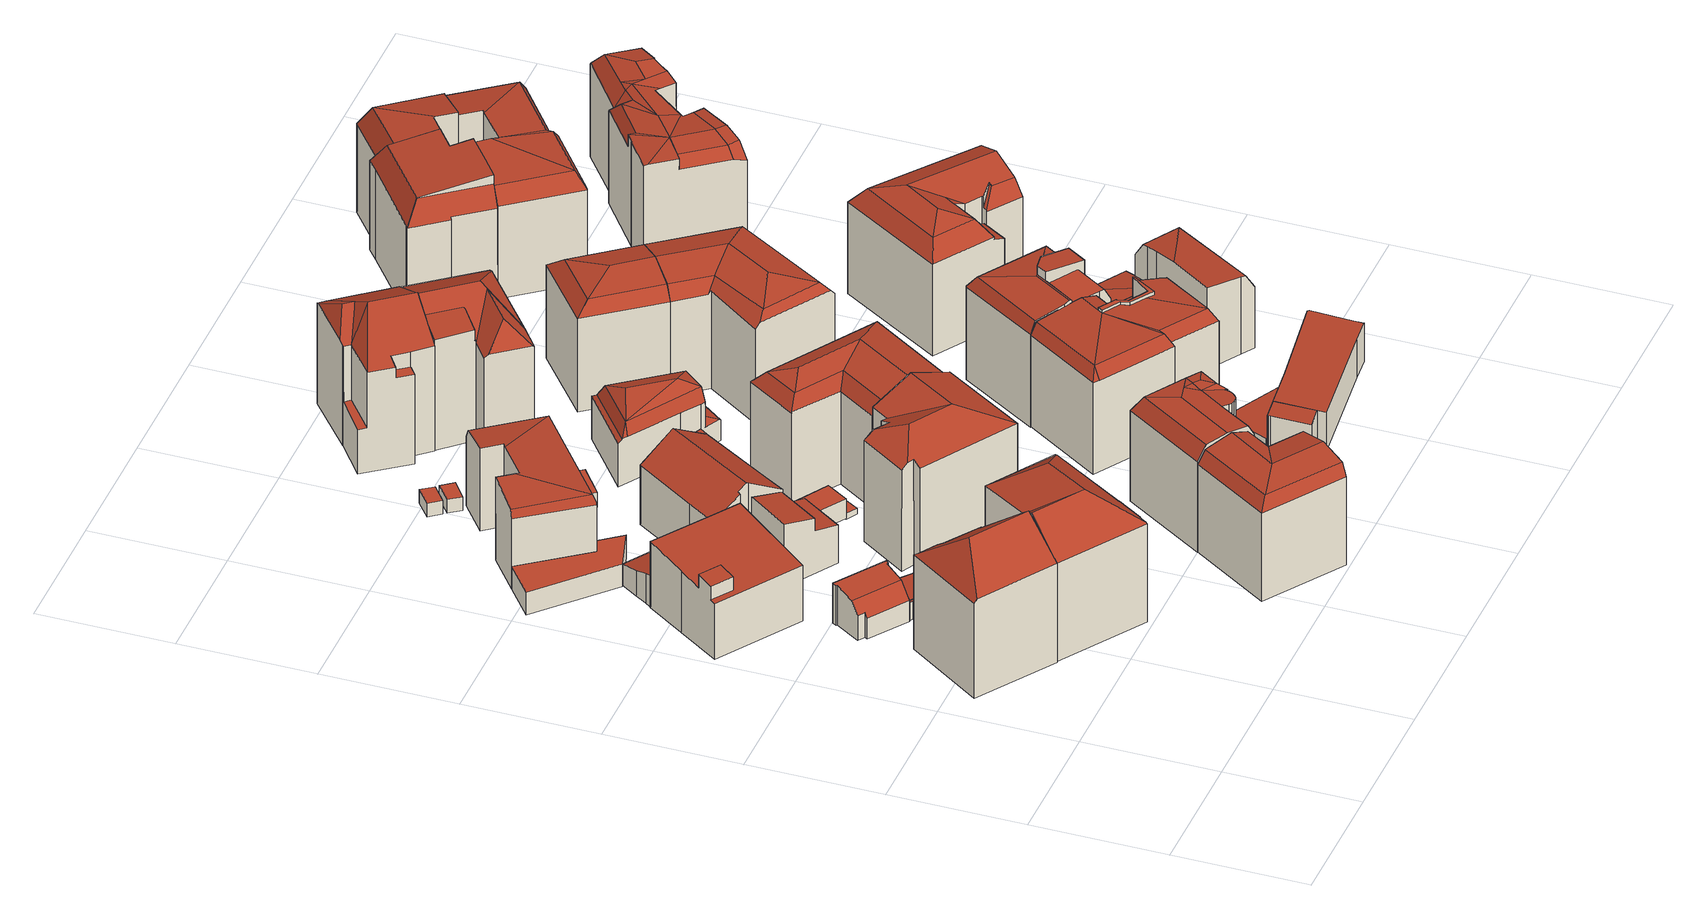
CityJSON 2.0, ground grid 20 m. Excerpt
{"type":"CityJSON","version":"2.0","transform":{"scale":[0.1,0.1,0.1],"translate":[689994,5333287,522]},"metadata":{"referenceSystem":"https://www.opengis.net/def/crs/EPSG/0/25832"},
"CityObjects":{
"building1":{"type":"Building","attributes":{"Gemeindeschluessel":"09162000","HoeheDach":"543.890","HoeheGrund":"523.038","Methode":"2000","NiedrigsteTraufeDesGebaeudes":"538.312","Geometrietyp2DReferenz":"3000","function":"31001_1000","roofType":"3200","measuredHeight":20.85,"storeysAboveGround":4},"geometry":[{"type":"MultiSurface","lod":"2","boundaries":[[[0,1,2,3]],[[4,5,6,7]],[[8,9,10,11]],[[0,3,12,13,14,10,9,6,5]],[[15,11,10,14,16]],[[1,0,5,4]],[[3,2,17,18,12]],[[16,14,13,19]],[[7,6,9,8]],[[19,13,12,18]],[[17,15,16,19,18]],[[15,17,2,1,4,7,8,11]]],"semantics":{"surfaces":[{"type":"WallSurface"},{"type":"RoofSurface"},{"type":"GroundSurface"}],"values":[0,0,0,1,0,0,0,1,0,1,0,2]}}]},
"building2":{"type":"Building","attributes":{"Gemeindeschluessel":"09162000","HoeheDach":"529.622","HoeheGrund":"523.142","Methode":"2000","NiedrigsteTraufeDesGebaeudes":"526.488","Geometrietyp2DReferenz":"3000","function":"31001_2000","roofType":"2100","measuredHeight":6.48},"geometry":[{"type":"MultiSurface","lod":"2","boundaries":[[[20,21,22,23,24]],[[25,26,27,28]],[[20,24,29,30]],[[31,32,33,34]],[[35,36,37,38,39]],[[35,39,26,25]],[[30,29,40,41]],[[42,40,29,24,23,38,37]],[[32,31,28,27]],[[22,21,34,33]],[[41,40,42,43]],[[21,20,30,41,43,36,35,25,28,31,34]],[[43,42,37,36]],[[32,27,26,39,38,23,22,33]]],"semantics":{"surfaces":[{"type":"WallSurface"},{"type":"RoofSurface"},{"type":"GroundSurface"}],"values":[0,0,0,0,0,0,0,1,0,0,0,2,0,1]}}]},
"building3":{"type":"Building","attributes":{"Gemeindeschluessel":"09162000","HoeheDach":"534.750","HoeheGrund":"523.150","Methode":"2000","NiedrigsteTraufeDesGebaeudes":"532.100","Geometrietyp2DReferenz":"3000","function":"31001_9998","roofType":"1000","measuredHeight":11.6,"storeysAboveGround":2},"geometry":[{"type":"MultiSurface","lod":"2","boundaries":[[[44,45,46,47]],[[48,45,44,49]],[[50,51,49,44,47,52,53]],[[51,54,48,49]],[[55,56,50,53]],[[57,58,59,60]],[[47,46,61,52]],[[55,61,46,45,48,54,62,63,64,65,56]],[[52,61,55,53]],[[63,58,57,64]],[[62,59,58,63]],[[51,50,56,65,60,59,62,54]],[[64,57,60,65]]],"semantics":{"surfaces":[{"type":"WallSurface"},{"type":"GroundSurface"},{"type":"RoofSurface"}],"values":[0,0,1,0,0,2,0,2,0,0,0,0,0]}}]},
"building4":{"type":"Building","attributes":{"Gemeindeschluessel":"09162000","HoeheDach":"526.149","HoeheGrund":"523.161","Methode":"1000","NiedrigsteTraufeDesGebaeudes":"525.675","Geometrietyp2DReferenz":"3000","function":"31001_2000","roofType":"1000","measuredHeight":2.99},"geometry":[{"type":"MultiSurface","lod":"2","boundaries":[[[66,67,68,69]],[[70,71,72,73]],[[74,75,67,66]],[[76,72,71,77,68,67,75,78,79,80,81]],[[82,80,79,83]],[[84,77,71,70]],[[85,82,83,86,74,66,69,84,70,73,87]],[[69,68,77,84]],[[87,76,81,85]],[[83,79,78,86]],[[85,81,80,82]],[[86,78,75,74]],[[73,72,76,87]]],"semantics":{"surfaces":[{"type":"WallSurface"},{"type":"RoofSurface"},{"type":"GroundSurface"}],"values":[0,0,0,1,0,0,2,0,0,0,0,0,0]}}]},
"building5":{"type":"Building","attributes":{"Gemeindeschluessel":"09162000","HoeheDach":"526.058","HoeheGrund":"523.220","Methode":"2000","NiedrigsteTraufeDesGebaeudes":"525.763","Geometrietyp2DReferenz":"3000","function":"31001_2000","roofType":"1000","measuredHeight":2.84},"geometry":[{"type":"MultiSurface","lod":"2","boundaries":[[[86,78,88,89]],[[90,91,92,93]],[[93,92,94,95]],[[89,88,91,90]],[[95,94,96,74]],[[86,89,90,93,95,74]],[[74,96,78,86]],[[96,94,92,91,88,78]]],"semantics":{"surfaces":[{"type":"WallSurface"},{"type":"GroundSurface"},{"type":"RoofSurface"}],"values":[0,0,0,0,0,1,0,2]}}]},
"building6":{"type":"Building","attributes":{"Gemeindeschluessel":"09162000","HoeheDach":"543.854","HoeheGrund":"523.137","Methode":"2000","NiedrigsteTraufeDesGebaeudes":"537.264","Geometrietyp2DReferenz":"3000","function":"31001_1000","roofType":"3100","measuredHeight":20.72,"storeysAboveGround":5},"geometry":[{"type":"MultiSurface","lod":"2","boundaries":[[[97,98,99,100]],[[99,101,102,100]],[[103,104,105,106]],[[16,107,108,109]],[[106,105,110,111]],[[101,112,113,102]],[[111,110,114,115]],[[116,117,118,119]],[[104,103,119,118,120]],[[121,117,116,122,123]],[[124,120,118,117,121]],[[125,126,112,101,99,98,127,128,129,130,131]],[[125,132,114,110,105,104,120,124]],[[125,124,121,123,126]],[[122,113,112,126,123]],[[133,128,127,134]],[[16,109,132,125,131]],[[134,127,98,97]],[[103,106,111,115,108,107,135,136,133,134,97,100,102,113,122,116,119]],[[130,129,136,135]],[[135,107,16,131,130]],[[108,115,114,132,109]],[[136,129,128,133]]],"semantics":{"surfaces":[{"type":"WallSurface"},{"type":"RoofSurface"},{"type":"GroundSurface"}],"values":[0,0,0,0,0,0,0,0,0,0,1,1,1,1,0,0,1,0,2,0,0,0,0]}}]},
"building7":{"type":"Building","attributes":{"Gemeindeschluessel":"09162000","HoeheDach":"526.740","HoeheGrund":"523.036","Methode":"2000","NiedrigsteTraufeDesGebaeudes":"526.740","Geometrietyp2DReferenz":"3000","function":"31001_2000","roofType":"1000","measuredHeight":3.7},"geometry":[{"type":"MultiSurface","lod":"2","boundaries":[[[137,138,139,140]],[[141,142,143,144]],[[145,139,138,146,143,142]],[[141,144,147,137,140,148]],[[140,139,145,148]],[[148,145,142,141]],[[144,143,146,147]],[[147,146,138,137]]],"semantics":{"surfaces":[{"type":"WallSurface"},{"type":"RoofSurface"},{"type":"GroundSurface"}],"values":[0,0,1,2,0,0,0,0]}}]},
"building8":{"type":"Building","attributes":{"Gemeindeschluessel":"09162000","HoeheDach":"528.260","HoeheGrund":"523.220","Methode":"2000","NiedrigsteTraufeDesGebaeudes":"526.600","Geometrietyp2DReferenz":"3000","function":"31001_2000","roofType":"2100","measuredHeight":5.04},"geometry":[{"type":"MultiSurface","lod":"2","boundaries":[[[149,150,151,152]],[[153,154,155,156]],[[157,158,159,160]],[[154,159,158,151,150,161,162,155]],[[160,159,154,153]],[[156,163,164,149,152,157,160,153]],[[152,151,158,157]],[[164,161,150,149]],[[163,162,161,164]],[[156,155,162,163]]],"semantics":{"surfaces":[{"type":"WallSurface"},{"type":"RoofSurface"},{"type":"GroundSurface"}],"values":[0,0,0,1,0,2,0,0,0,0]}}]},
"building9":{"type":"Building","attributes":{"Gemeindeschluessel":"09162000","HoeheDach":"533.560","HoeheGrund":"523.300","Methode":"2000","NiedrigsteTraufeDesGebaeudes":"529.450","Geometrietyp2DReferenz":"3000","function":"31001_1000","roofType":"2100","measuredHeight":10.26,"storeysAboveGround":2},"geometry":[{"type":"MultiSurface","lod":"2","boundaries":[[[165,166,167,168,169,170,171,172]],[[171,170,173,174]],[[165,175,176,177,178,179,166]],[[179,180,167,166]],[[167,180,181,182,168]],[[182,183,169,168]],[[175,184,185,176]],[[178,181,180,179]],[[176,185,186,177]],[[165,172,184,175]],[[178,177,186,174,173,183,182,181]],[[171,174,186,185,184,172]],[[169,183,173,170]]],"semantics":{"surfaces":[{"type":"WallSurface"},{"type":"GroundSurface"},{"type":"RoofSurface"}],"values":[0,0,1,0,2,0,0,0,0,0,0,2,2]}}]},
"building10":{"type":"Building","attributes":{"Gemeindeschluessel":"09162000","HoeheDach":"536.550","HoeheGrund":"522.990","Methode":"2000","NiedrigsteTraufeDesGebaeudes":"534.160","Geometrietyp2DReferenz":"3000","function":"31001_9998","roofType":"3400","measuredHeight":13.56,"storeysAboveGround":3},"geometry":[{"type":"MultiSurface","lod":"2","boundaries":[[[187,188,189,190]],[[191,144,147,192]],[[193,144,191,194,195]],[[196,197,198,199,200]],[[196,200,190,189,201]],[[137,147,144,193,201,189,188,202,203,204]],[[199,205,187,190,200]],[[201,193,195,197,196]],[[206,207,192,147,137]],[[198,194,191,192,207]],[[208,204,203,209]],[[206,208,199,198,207]],[[202,210,209,203]],[[202,188,187,205,210]],[[208,206,137,204]],[[199,208,209,210,205]],[[198,197,195,194]]],"semantics":{"surfaces":[{"type":"WallSurface"},{"type":"RoofSurface"},{"type":"GroundSurface"}],"values":[0,0,0,1,0,2,1,0,0,1,0,1,0,0,0,1,1]}}]},
"building11":{"type":"Building","attributes":{"Gemeindeschluessel":"09162000","HoeheDach":"540.300","HoeheGrund":"523.190","Methode":"2000","NiedrigsteTraufeDesGebaeudes":"537.450","Geometrietyp2DReferenz":"3000","function":"31001_1000","roofType":"3400","measuredHeight":17.11,"storeysAboveGround":5},"geometry":[{"type":"MultiSurface","lod":"2","boundaries":[[[211,212,213,214]],[[215,216,217,218,219,220,221,222,223]],[[224,225,226,227,228,229,230]],[[220,227,226,221]],[[221,226,225,222]],[[231,232,212,211]],[[233,215,223,234]],[[235,216,215,233]],[[212,230,236,213]],[[216,235,214,213,236,237,217]],[[218,229,228,219]],[[230,229,237,236]],[[219,228,227,220]],[[217,237,229,218]],[[231,211,233,234]],[[211,214,235,233]],[[232,224,230,212]],[[222,225,224,232,231,234,223]]],"semantics":{"surfaces":[{"type":"RoofSurface"},{"type":"GroundSurface"},{"type":"WallSurface"}],"values":[0,1,0,2,2,0,2,2,0,2,2,0,2,2,0,0,0,2]}}]},
"building12":{"type":"Building","attributes":{"Gemeindeschluessel":"09162000","HoeheDach":"536.320","HoeheGrund":"523.120","Methode":"2000","NiedrigsteTraufeDesGebaeudes":"532.580","Geometrietyp2DReferenz":"3000","function":"31001_1000","roofType":"3100","measuredHeight":13.2,"storeysAboveGround":3},"geometry":[{"type":"MultiSurface","lod":"2","boundaries":[[[238,239,240,241,242,243,244]],[[245,246,247,248,249,250,251,47,44,252]],[[246,253,254,247]],[[245,242,241,253,246]],[[255,256,257,254,253,241,240]],[[44,244,243,252]],[[247,254,257,248]],[[252,243,242,245]],[[250,255,240,239,251]],[[47,238,244,44]],[[249,256,255,250]],[[248,257,256,249]],[[251,239,238,47]]],"semantics":{"surfaces":[{"type":"RoofSurface"},{"type":"GroundSurface"},{"type":"WallSurface"}],"values":[0,1,2,2,0,2,2,2,2,2,2,2,2]}}]},
"building13":{"type":"Building","attributes":{"Gemeindeschluessel":"09162000","HoeheDach":"526.380","HoeheGrund":"523.180","Methode":"2000","NiedrigsteTraufeDesGebaeudes":"526.380","Geometrietyp2DReferenz":"3000","function":"31001_2000","roofType":"1000","measuredHeight":3.2},"geometry":[{"type":"MultiSurface","lod":"2","boundaries":[[[258,259,260,261]],[[262,263,264,259,258,265]],[[264,263,266,267]],[[268,261,260,267,266,269]],[[265,258,261,268]],[[263,262,269,266]],[[262,265,268,269]],[[259,264,267,260]]],"semantics":{"surfaces":[{"type":"WallSurface"},{"type":"RoofSurface"},{"type":"GroundSurface"}],"values":[0,1,0,2,0,0,0,0]}}]},
"building14":{"type":"Building","attributes":{"Gemeindeschluessel":"09162000","HoeheDach":"542.293","HoeheGrund":"523.045","Methode":"2000","NiedrigsteTraufeDesGebaeudes":"539.473","Geometrietyp2DReferenz":"3000","function":"31001_1000","roofType":"3100","measuredHeight":19.25,"storeysAboveGround":4},"geometry":[{"type":"MultiSurface","lod":"2","boundaries":[[[270,271,272,273,274,275]],[[276,274,273,277]],[[270,278,279,280,281,271]],[[270,275,282,283]],[[284,285,286,287]],[[278,288,289,290,279]],[[291,280,279,290]],[[292,276,277,284,287,291,290,289,293,294,295]],[[294,293,296,283]],[[291,287,286,281,280]],[[270,283,296,288,278]],[[272,271,281,286,285]],[[275,292,295,282]],[[284,277,273,272,285]],[[274,276,292,275]],[[296,293,289,288]],[[294,283,282,295]]],"semantics":{"surfaces":[{"type":"RoofSurface"},{"type":"WallSurface"},{"type":"GroundSurface"}],"values":[0,1,0,0,1,1,1,2,1,1,0,0,1,1,1,1,1]}}]},
"building15":{"type":"Building","attributes":{"Gemeindeschluessel":"09162000","HoeheDach":"525.077","HoeheGrund":"522.940","Methode":"3100","NiedrigsteTraufeDesGebaeudes":"525.077","Geometrietyp2DReferenz":"3000","function":"31001_2000","roofType":"1000","measuredHeight":2.14},"geometry":[{"type":"MultiSurface","lod":"2","boundaries":[[[297,298,299,300]],[[301,302,303,304]],[[297,300,301,304]],[[299,298,303,302]],[[300,299,302,301]],[[298,297,304,303]]],"semantics":{"surfaces":[{"type":"RoofSurface"},{"type":"GroundSurface"},{"type":"WallSurface"}],"values":[0,1,2,2,2,2]}}]},
"building16":{"type":"Building","attributes":{"Gemeindeschluessel":"09162000","HoeheDach":"525.088","HoeheGrund":"522.940","Methode":"3100","NiedrigsteTraufeDesGebaeudes":"525.088","Geometrietyp2DReferenz":"3000","function":"31001_2000","roofType":"1000","measuredHeight":2.15},"geometry":[{"type":"MultiSurface","lod":"2","boundaries":[[[305,306,307,308]],[[309,310,311,312]],[[308,307,310,309]],[[305,308,309,312]],[[307,306,311,310]],[[306,305,312,311]]],"semantics":{"surfaces":[{"type":"RoofSurface"},{"type":"GroundSurface"},{"type":"WallSurface"}],"values":[0,1,2,2,2,2]}}]},
"building17":{"type":"Building","attributes":{"Gemeindeschluessel":"09162000","HoeheDach":"523.960","HoeheGrund":"523.146","Methode":"2000","NiedrigsteTraufeDesGebaeudes":"523.960","Geometrietyp2DReferenz":"3000","function":"31001_2000","roofType":"1000","measuredHeight":0.814},"geometry":[{"type":"MultiSurface","lod":"2","boundaries":[[[313,314,315,316]],[[313,316,317,318]],[[318,319,314,313]],[[316,315,320,317]],[[319,320,315,314]],[[317,320,319,318]]],"semantics":{"surfaces":[{"type":"WallSurface"},{"type":"GroundSurface"},{"type":"RoofSurface"}],"values":[0,1,0,0,2,0]}}]},
"building18":{"type":"Building","attributes":{"Gemeindeschluessel":"09162000","HoeheDach":"525.266","HoeheGrund":"522.840","Methode":"1000","NiedrigsteTraufeDesGebaeudes":"525.266","Geometrietyp2DReferenz":"3000","function":"31001_2000","roofType":"1000","measuredHeight":2.43},"geometry":[{"type":"MultiSurface","lod":"2","boundaries":[[[321,322,323,324]],[[322,325,326,323]],[[327,321,324,328]],[[323,326,328,324]],[[321,327,325,322]],[[325,327,328,326]]],"semantics":{"surfaces":[{"type":"WallSurface"},{"type":"GroundSurface"},{"type":"RoofSurface"}],"values":[0,0,0,1,2,0]}}]},
"building19":{"type":"Building","attributes":{"Gemeindeschluessel":"09162000","HoeheDach":"540.600","HoeheGrund":"523.080","Methode":"2000","NiedrigsteTraufeDesGebaeudes":"537.950","Geometrietyp2DReferenz":"3000","function":"31001_1000","roofType":"3400","measuredHeight":17.52,"storeysAboveGround":5},"geometry":[{"type":"MultiSurface","lod":"2","boundaries":[[[329,330,331]],[[332,333,331]],[[329,331,334,335]],[[332,331,336]],[[337,338,339,340]],[[341,342,343]],[[331,330,336]],[[344,345,346,347]],[[348,349,350]],[[351,341,352,353]],[[340,339,354,355]],[[356,357,332,336,330,358]],[[359,360,361]],[[362,363,364,365]],[[366,352,341,343,367]],[[331,350,334]],[[368,359,361,369]],[[350,349,363,362,361,360]],[[370,366,367,368,369,371,372]],[[347,346,373,374]],[[362,371,369,361]],[[366,370,353,352]],[[356,358,375,376]],[[329,377,360,359,368,367,343]],[[376,375,345,344]],[[356,376,344,347,374,337,340,355,351,353,370,372,365,364,357]],[[355,354,342,341,351]],[[362,365,372,371]],[[335,360,377]],[[329,335,377]],[[333,348,350,331]],[[329,343,342,354,339,338,373,346,345,375,358,330]],[[364,363,349,348,333,332,357]],[[350,360,335,334]],[[374,373,338,337]]],"semantics":{"surfaces":[{"type":"RoofSurface"},{"type":"WallSurface"},{"type":"GroundSurface"}],"values":[0,0,0,0,1,1,1,1,0,1,1,1,0,1,0,0,0,0,1,1,0,1,1,0,1,2,1,1,0,0,0,0,1,0,1]}}]},
"building20":{"type":"Building","attributes":{"Gemeindeschluessel":"09162000","HoeheDach":"541.320","HoeheGrund":"522.870","Methode":"2000","NiedrigsteTraufeDesGebaeudes":"537.996","Geometrietyp2DReferenz":"3000","function":"31001_1000","roofType":"3400","measuredHeight":18.45,"storeysAboveGround":4},"geometry":[{"type":"MultiSurface","lod":"2","boundaries":[[[378,379,380,381]],[[382,383,384,379]],[[385,382,379,378]],[[386,387,388,389]],[[388,387,390,391]],[[392,393,394,395]],[[379,384,396,397,380]],[[398,399,400,401,395,394,402]],[[399,398,383,382,385,403]],[[392,391,390,380,397,393]],[[383,398,402,396,384]],[[381,380,390]],[[400,399,403,386,389]],[[378,381,390,387]],[[386,403,385,378,387]],[[388,391,392,395,401]],[[400,389,388,401]],[[396,402,394,393,397]]],"semantics":{"surfaces":[{"type":"RoofSurface"},{"type":"WallSurface"},{"type":"GroundSurface"}],"values":[0,0,0,0,0,1,0,2,1,0,1,0,1,0,0,1,1,1]}}]},
"building21":{"type":"Building","attributes":{"Gemeindeschluessel":"09162000","HoeheDach":"525.964","HoeheGrund":"522.850","Methode":"1000","NiedrigsteTraufeDesGebaeudes":"525.531","Geometrietyp2DReferenz":"3000","function":"31001_2000","roofType":"1000","measuredHeight":3.11},"geometry":[{"type":"MultiSurface","lod":"2","boundaries":[[[404,405,406,407]],[[408,405,404,409]],[[410,406,405,408]],[[411,410,408,409]],[[411,407,406,410]],[[409,404,407,411]]],"semantics":{"surfaces":[{"type":"RoofSurface"},{"type":"WallSurface"},{"type":"GroundSurface"}],"values":[0,1,1,2,1,1]}}]},
"building22":{"type":"Building","attributes":{"Gemeindeschluessel":"09162000","HoeheDach":"533.400","HoeheGrund":"522.650","Methode":"2000","NiedrigsteTraufeDesGebaeudes":"525.933","Geometrietyp2DReferenz":"3000","function":"31001_9998","roofType":"3400","measuredHeight":10.75,"storeysAboveGround":2},"geometry":[{"type":"MultiSurface","lod":"2","boundaries":[[[412,413,414]],[[415,416,417,418,419]],[[416,420,421,422,423,417]],[[424,425,426,427]],[[412,428,429,430,431,432,433,434,435]],[[420,436,437,421]],[[437,436,428,412,414,438]],[[429,439,430]],[[431,419,418,432]],[[440,441,414]],[[441,440,413,435]],[[412,435,413]],[[413,440,414]],[[434,426,441,435]],[[422,421,437,438,442,425,424]],[[434,433,427,426]],[[420,416,415,439,429,428,436]],[[415,419,431,430,439]],[[433,432,418,417,423,427]],[[438,414,442]],[[425,442,414,441,426]],[[427,423,422,424]]],"semantics":{"surfaces":[{"type":"RoofSurface"},{"type":"WallSurface"},{"type":"GroundSurface"}],"values":[0,1,2,0,1,1,0,0,0,0,0,0,0,0,1,0,1,0,1,0,0,1]}}]},
"building23":{"type":"Building","attributes":{"Gemeindeschluessel":"09162000","HoeheDach":"543.200","HoeheGrund":"522.630","Methode":"2000","NiedrigsteTraufeDesGebaeudes":"529.800","Geometrietyp2DReferenz":"3000","function":"31001_1000","roofType":"3200","measuredHeight":20.57,"storeysAboveGround":5},"geometry":[{"type":"MultiSurface","lod":"2","boundaries":[[[443,444,445,446,447,448,449]],[[450,451,452,453,454]],[[450,455,456,457,458,459,460,461,451]],[[462,463,464,453,452]],[[456,465,466,467,468,469,470,471,457]],[[450,454,472,473,455]],[[474,475,467,466]],[[468,467,475,472,454,453,464]],[[465,473,474,466]],[[458,457,471,476,447,446]],[[464,463,449,448]],[[461,462,452,451]],[[470,477,476,471]],[[455,473,465,456]],[[473,472,475,474]],[[463,478,479,443,449]],[[458,446,445,459]],[[477,448,447,476]],[[459,445,444,479,478,460]],[[463,462,461,460,478]],[[470,469,448,477]],[[443,479,444]],[[468,464,448,469]]],"semantics":{"surfaces":[{"type":"RoofSurface"},{"type":"WallSurface"},{"type":"GroundSurface"}],"values":[0,1,2,0,1,1,1,0,0,1,0,1,0,1,1,0,1,1,1,1,1,0,0]}}]},
"building24":{"type":"Building","attributes":{"Gemeindeschluessel":"09162000","HoeheDach":"525.780","HoeheGrund":"522.676","Methode":"2000","NiedrigsteTraufeDesGebaeudes":"525.780","Geometrietyp2DReferenz":"3000","function":"51009_1610","roofType":"1000","measuredHeight":3.1},"geometry":[{"type":"MultiSurface","lod":"2","boundaries":[[[480,481,482,483]],[[484,485,482,481]],[[483,482,485,486]],[[480,483,486,487]],[[487,484,481,480]],[[486,485,484,487]]],"semantics":{"surfaces":[{"type":"WallSurface"},{"type":"RoofSurface"},{"type":"GroundSurface"}],"values":[0,1,0,2,0,0]}}]},
"building25":{"type":"Building","attributes":{"Gemeindeschluessel":"09162000","HoeheDach":"530.050","HoeheGrund":"523.270","Methode":"2000","NiedrigsteTraufeDesGebaeudes":"529.530","Geometrietyp2DReferenz":"3000","function":"31001_2463","roofType":"1000","measuredHeight":6.78},"geometry":[{"type":"MultiSurface","lod":"2","boundaries":[[[488,489,490,491]],[[492,493,494,495]],[[495,494,489,488]],[[491,490,496,497]],[[488,491,497,498,492,495]],[[498,499,493,492]],[[494,493,499,496,490,489]],[[497,496,499,498]]],"semantics":{"surfaces":[{"type":"WallSurface"},{"type":"GroundSurface"},{"type":"RoofSurface"}],"values":[0,0,0,0,1,0,2,0]}}]},
"building26":{"type":"Building","attributes":{"Gemeindeschluessel":"09162000","HoeheDach":"543.130","HoeheGrund":"522.680","Methode":"2000","NiedrigsteTraufeDesGebaeudes":"538.780","Geometrietyp2DReferenz":"3000","function":"31001_9998","roofType":"3200","measuredHeight":20.45,"storeysAboveGround":5},"geometry":[{"type":"MultiSurface","lod":"2","boundaries":[[[500,501,502,503,504]],[[505,506,507,508]],[[509,510,511,512,513,514,501,500,515]],[[500,504,516,517,515]],[[518,519,514,513,520,521]],[[522,523,517,516,503,502]],[[524,509,515]],[[506,505,524,515,517,523]],[[501,514,519,522,502]],[[509,524,505,508,525,510]],[[512,520,513]],[[516,504,503]],[[520,512,511,521]],[[522,519,518,526,507,506,523]],[[526,525,508,507]],[[526,518,521,511,510,525]]],"semantics":{"surfaces":[{"type":"RoofSurface"},{"type":"WallSurface"},{"type":"GroundSurface"}],"values":[0,1,0,0,1,1,0,1,1,0,1,0,0,2,1,1]}}]},
"building27":{"type":"Building","attributes":{"Gemeindeschluessel":"09162000","HoeheDach":"527.099","HoeheGrund":"523.260","Methode":"2000","NiedrigsteTraufeDesGebaeudes":"526.344","Geometrietyp2DReferenz":"3000","function":"31001_2000","roofType":"1000","measuredHeight":3.84},"geometry":[{"type":"MultiSurface","lod":"2","boundaries":[[[491,527,528,488]],[[529,530,531,532,533,491,488]],[[488,528,534,529]],[[528,527,535,536,537,538,534]],[[530,538,537,531]],[[529,534,538,530]],[[531,537,536,532]],[[532,536,535,533]],[[533,535,527,491]]],"semantics":{"surfaces":[{"type":"WallSurface"},{"type":"GroundSurface"},{"type":"RoofSurface"}],"values":[0,1,0,2,0,0,0,0,0]}}]},
"building28":{"type":"Building","attributes":{"Gemeindeschluessel":"09162000","HoeheDach":"540.690","HoeheGrund":"522.994","Methode":"2000","NiedrigsteTraufeDesGebaeudes":"537.824","Geometrietyp2DReferenz":"3000","function":"31001_1000","roofType":"1000","measuredHeight":17.7,"storeysAboveGround":5},"geometry":[{"type":"MultiSurface","lod":"2","boundaries":[[[539,540,541,542,543,544]],[[545,546,547]],[[548,549,550,551,552]],[[547,553,554,555]],[[556,557,558,555]],[[545,559,560,546]],[[561,562,563,564,549,548,540,539,565,566,567,568,569,570,571,572,573]],[[559,574,564,563,575,560]],[[568,576,577,569]],[[578,579,553,547]],[[565,580,581,566]],[[560,575,582,583,546]],[[563,562,584,582,575]],[[572,585,586,573]],[[543,554,553,579,587,588,589,590,581,580,544]],[[561,573,586,591,592]],[[568,567,590,589,593,576]],[[594,587,579,578]],[[582,584,592,591,595,583]],[[596,557,556,597]],[[550,549,564,574]],[[595,598,594,578,547,583]],[[542,541,596,597]],[[559,545,574]],[[583,547,546]],[[566,581,590,567]],[[561,592,584,562]],[[545,547,555,558,552,551]],[[570,569,577,599,600]],[[593,589,588,601]],[[545,551,550,574]],[[540,548,552,558,557,596,541]],[[543,542,597,556,555,554]],[[595,599,577,576,593,601,598]],[[570,600,602,571]],[[587,594,598,601,588]],[[591,586,585,602,600,599,595]],[[571,602,585,572]],[[580,565,539,544]]],"semantics":{"surfaces":[{"type":"WallSurface"},{"type":"RoofSurface"},{"type":"GroundSurface"}],"values":[0,1,0,0,1,1,2,0,0,0,0,1,0,0,1,0,0,0,1,0,0,1,1,1,1,0,0,1,0,0,1,0,0,1,0,0,1,0,0]}}]},
"building29":{"type":"Building","attributes":{"Gemeindeschluessel":"09162000","HoeheDach":"530.070","HoeheGrund":"523.230","Methode":"2000","NiedrigsteTraufeDesGebaeudes":"529.400","Geometrietyp2DReferenz":"3000","function":"31001_2000","roofType":"1000","measuredHeight":6.84,"storeysAboveGround":2},"geometry":[{"type":"MultiSurface","lod":"2","boundaries":[[[496,603,604,605,606,607,608,609,490]],[[610,490,609,611]],[[612,604,603,613]],[[611,609,608,614]],[[615,496,490,610]],[[616,606,605,617]],[[613,603,496,615]],[[612,613,615,610,611,614,618,616,617]],[[614,608,607,618]],[[617,605,604,612]],[[618,607,606,616]]],"semantics":{"surfaces":[{"type":"RoofSurface"},{"type":"WallSurface"},{"type":"GroundSurface"}],"values":[0,1,1,1,1,1,1,2,1,1,1]}}]},
"building30":{"type":"Building","attributes":{"Gemeindeschluessel":"09162000","HoeheDach":"541.000","HoeheGrund":"522.730","Methode":"2000","NiedrigsteTraufeDesGebaeudes":"537.900","Geometrietyp2DReferenz":"3000","function":"31001_9998","roofType":"3400","measuredHeight":18.27,"storeysAboveGround":4},"geometry":[{"type":"MultiSurface","lod":"2","boundaries":[[[619,620,621]],[[622,623,621,620,624]],[[625,624,620,626]],[[627,628,625,626,629,630,631]],[[623,631,630,621]],[[622,624,632,633]],[[625,628,632,624]],[[629,626,620,619]],[[627,633,632,628]],[[630,629,619,621]],[[623,622,633,627,631]]],"semantics":{"surfaces":[{"type":"RoofSurface"},{"type":"WallSurface"},{"type":"GroundSurface"}],"values":[0,0,0,1,0,1,1,0,2,0,1]}}]},
"building31":{"type":"Building","attributes":{"Gemeindeschluessel":"09162000","HoeheDach":"542.030","HoeheGrund":"522.900","Methode":"2000","NiedrigsteTraufeDesGebaeudes":"538.000","Geometrietyp2DReferenz":"3000","function":"31001_1000","roofType":"3400","measuredHeight":19.13,"storeysAboveGround":5},"geometry":[{"type":"MultiSurface","lod":"2","boundaries":[[[634,635,636,637,638]],[[639,640,641,642,643]],[[644,645,646,647,648]],[[649,643,642,650]],[[644,651,652,653,654,645]],[[655,656,648,647,657]],[[654,649,658,659,660,661,646,645]],[[636,662,663,664]],[[665,635,655,657,661,660]],[[659,658,666,664,663]],[[667,638,637,642,641]],[[646,661,657,647]],[[639,653,652,640]],[[659,663,662,665,660]],[[637,636,664,650,642]],[[652,651,667,641,640]],[[651,644,648,656,634,638,667]],[[658,649,650,666]],[[635,665,662,636]],[[649,654,653,639,643]],[[666,650,664]],[[655,635,634,656]]],"semantics":{"surfaces":[{"type":"RoofSurface"},{"type":"WallSurface"},{"type":"GroundSurface"}],"values":[0,0,1,0,2,0,1,1,1,1,0,0,1,0,0,1,1,0,1,1,0,1]}}]},
"building32":{"type":"Building","attributes":{"Gemeindeschluessel":"09162000","HoeheDach":"541.000","HoeheGrund":"522.530","Methode":"2000","NiedrigsteTraufeDesGebaeudes":"537.900","Geometrietyp2DReferenz":"3000","function":"31001_9998","roofType":"3400","measuredHeight":18.47,"storeysAboveGround":4},"geometry":[{"type":"MultiSurface","lod":"2","boundaries":[[[668,669,626,629]],[[670,671,672,625]],[[669,670,625,626]],[[673,630,631,674]],[[675,668,673,676]],[[677,678,679,680,672,671]],[[670,669,681,682,683]],[[673,668,629,630]],[[670,683,677,671]],[[681,675,676]],[[631,680,679,684,674]],[[675,681,669,668]],[[685,682,681,676]],[[680,631,630,629,626,625,672]],[[673,674,684,686,685,676]],[[677,683,682,685,686,678]],[[686,684,679,678]]],"semantics":{"surfaces":[{"type":"RoofSurface"},{"type":"WallSurface"},{"type":"GroundSurface"}],"values":[0,1,0,0,0,2,0,0,1,0,1,0,0,1,0,1,1]}}]},
"building33":{"type":"Building","attributes":{"Gemeindeschluessel":"09162000","HoeheDach":"530.190","HoeheGrund":"523.090","Methode":"2000","NiedrigsteTraufeDesGebaeudes":"530.190","Geometrietyp2DReferenz":"3000","function":"31001_1000","roofType":"1000","measuredHeight":7.1,"storeysAboveGround":3},"geometry":[{"type":"MultiSurface","lod":"2","boundaries":[[[687,688,689,690]],[[688,691,692,689]],[[693,694,695,696]],[[697,693,696,698]],[[699,687,690,700]],[[699,694,693,697,691,688,687]],[[691,697,698,692]],[[694,699,700,695]],[[690,689,692,698,696,695,700]]],"semantics":{"surfaces":[{"type":"WallSurface"},{"type":"RoofSurface"},{"type":"GroundSurface"}],"values":[0,0,0,0,0,1,0,0,2]}}]},
"building34":{"type":"Building","attributes":{"Gemeindeschluessel":"09162000","HoeheDach":"536.200","HoeheGrund":"522.920","Methode":"2000","NiedrigsteTraufeDesGebaeudes":"532.554","Geometrietyp2DReferenz":"3000","function":"31001_1000","roofType":"3400","measuredHeight":13.28,"storeysAboveGround":4},"geometry":[{"type":"MultiSurface","lod":"2","boundaries":[[[701,702,703,704,705]],[[706,707,708,709,710]],[[711,702,701,710,709]],[[712,701,705,713,714]],[[712,715,716,706,710,701]],[[707,717,718,719,720,721,722,723,708]],[[707,706,716,717]],[[723,722,703,702,711]],[[719,718,715,712,714]],[[721,704,703,722]],[[719,714,713,720]],[[717,716,715,718]],[[705,704,721,720,713]],[[708,723,711,709]]],"semantics":{"surfaces":[{"type":"RoofSurface"},{"type":"WallSurface"},{"type":"GroundSurface"}],"values":[0,1,0,0,0,2,1,1,1,1,1,1,1,1]}}]},
"building35":{"type":"Building","attributes":{"Gemeindeschluessel":"09162000","HoeheDach":"529.785","HoeheGrund":"522.860","Methode":"2000","NiedrigsteTraufeDesGebaeudes":"528.906","Geometrietyp2DReferenz":"3000","function":"31001_1000","roofType":"1000","measuredHeight":6.92,"storeysAboveGround":2},"geometry":[{"type":"MultiSurface","lod":"2","boundaries":[[[724,725,726,723]],[[721,727,728,724,723,722]],[[729,727,721,730]],[[723,726,731,722]],[[729,730,732,733]],[[730,721,722,731,732]],[[727,729,733,728]],[[732,731,726,725,733]],[[728,733,725,724]]],"semantics":{"surfaces":[{"type":"WallSurface"},{"type":"GroundSurface"},{"type":"RoofSurface"}],"values":[0,1,0,0,2,0,0,2,0]}}]},
"building36":{"type":"Building","attributes":{"Gemeindeschluessel":"09162000","HoeheDach":"541.200","HoeheGrund":"522.549","Methode":"2000","NiedrigsteTraufeDesGebaeudes":"536.255","Geometrietyp2DReferenz":"3000","function":"31001_1000","roofType":"3400","measuredHeight":18.65,"storeysAboveGround":5},"geometry":[{"type":"MultiSurface","lod":"2","boundaries":[[[734,735,736]],[[737,738,739,740,741,742,743]],[[744,745,739,738]],[[736,735,746,747]],[[748,749,750,751]],[[745,752,753,740,739]],[[743,754,755,737]],[[736,747,756,757]],[[754,758,759]],[[760,761,762,763]],[[764,765,766,767]],[[753,768,769]],[[743,742,768,753,752,770,746,758,754]],[[762,761,764,767]],[[771,754,759]],[[747,746,770,772]],[[769,768,742,741]],[[756,773,774,757]],[[775,766,765,776,771,759,734]],[[760,777,776,765,764,761]],[[751,750,772,770,752,745,744]],[[775,734,736,757]],[[777,755,754,771,776]],[[774,763,762,767,766,775,757]],[[749,748,773,756]],[[753,769,741,740]],[[747,772,750,749,756]],[[735,734,759,758,746]],[[737,755,777,760,763,774,773,748,751,744,738]]],"semantics":{"surfaces":[{"type":"RoofSurface"},{"type":"WallSurface"},{"type":"GroundSurface"}],"values":[0,1,1,0,1,0,1,0,0,1,1,1,0,0,1,0,1,1,0,1,1,0,1,1,1,0,0,0,2]}}]},
"building37":{"type":"Building","attributes":{"Gemeindeschluessel":"09162000","HoeheDach":"541.814","HoeheGrund":"522.701","Methode":"2000","NiedrigsteTraufeDesGebaeudes":"537.095","Geometrietyp2DReferenz":"3000","function":"31001_1000","roofType":"1000","measuredHeight":19.11,"storeysAboveGround":4},"geometry":[{"type":"MultiSurface","lod":"2","boundaries":[[[778,779,780,781,782]],[[780,783,784,781]],[[779,778,785,786,787,788,789,790,791,792,793,794,795,796,797,798]],[[786,799,800,787]],[[793,801,802,794]],[[788,803,804,789]],[[794,802,805,795]],[[783,806,807,784]],[[797,807,806,798]],[[808,804,803,809,810,811]],[[785,812,799,786]],[[789,804,808,790]],[[785,778,782,813,814,812]],[[784,807,815,816]],[[790,808,811,791]],[[816,815,805,817]],[[818,817,805,802,801,819,811]],[[792,819,801,793]],[[791,811,819,792]],[[809,820,818,810]],[[813,782,781,784,816]],[[779,798,806,783,780]],[[796,815,807,797]],[[795,805,815,796]],[[817,818,820,800,799,812,814]],[[810,818,811]],[[817,814,813,816]],[[788,787,800,820,809,803]]],"semantics":{"surfaces":[{"type":"WallSurface"},{"type":"RoofSurface"},{"type":"GroundSurface"}],"values":[0,1,2,0,0,0,0,1,0,1,0,0,0,1,0,1,1,0,0,0,1,0,0,0,1,0,0,0]}}]},
"building38":{"type":"Building","attributes":{"Gemeindeschluessel":"09162000","HoeheDach":"541.193","HoeheGrund":"522.650","Methode":"2000","NiedrigsteTraufeDesGebaeudes":"537.700","Geometrietyp2DReferenz":"3000","function":"31001_9998","roofType":"3400","measuredHeight":18.54,"storeysAboveGround":4},"geometry":[{"type":"MultiSurface","lod":"2","boundaries":[[[821,822,823,824,825]],[[826,827,828]],[[822,829,830,831,823]],[[832,833,834,835,836]],[[837,826,836,835]],[[836,826,828]],[[838,839,840,841]],[[842,843,844,845]],[[839,838,827,826]],[[827,838,846,847,829]],[[828,829,822,821]],[[821,825,848,833,832]],[[849,845,844,841,840]],[[828,827,829]],[[843,842,850,851]],[[848,852,834,833]],[[839,826,837,853]],[[839,853,849,840]],[[837,835,834,852,854,831,830,850,842,845,849,853]],[[850,830,829,847,846,851]],[[838,841,844,843,851,846]],[[854,852,848,825,824]],[[854,824,823,831]],[[828,821,832,836]]],"semantics":{"surfaces":[{"type":"RoofSurface"},{"type":"WallSurface"},{"type":"GroundSurface"}],"values":[0,0,1,1,1,0,0,1,0,0,0,0,1,0,1,1,1,1,2,1,0,1,1,0]}}]},
"building39":{"type":"Building","attributes":{"Gemeindeschluessel":"09162000","HoeheDach":"540.550","HoeheGrund":"522.610","Methode":"2000","NiedrigsteTraufeDesGebaeudes":"537.620","Geometrietyp2DReferenz":"3000","function":"31001_1000","roofType":"3400","measuredHeight":17.94,"storeysAboveGround":5},"geometry":[{"type":"MultiSurface","lod":"2","boundaries":[[[855,856,857,858]],[[859,860,861,862,863,864,865]],[[866,867,868,869,870,871,872,873]],[[874,865,864,875]],[[873,872,876,877]],[[877,876,878,879]],[[880,881,882,883]],[[875,880,883]],[[882,871,870]],[[884,885,882,886,887]],[[888,889,890,891,892]],[[884,893,894,895,896,885]],[[885,896,883,882]],[[883,896,895,888,892]],[[897,898,886,899]],[[900,858,857,890,889]],[[855,858,900,894,893,901,902,866,873,877,879,903,862,861,904]],[[905,906,891,890,857,856]],[[867,897,899,868]],[[907,908,903,879,878,909,910]],[[883,892,874,875]],[[863,908,907,880,875,864]],[[863,862,903,908]],[[891,911,892]],[[882,870,869,912]],[[892,911,874]],[[871,882,909,878,876,872]],[[891,906,913,911]],[[860,914,904,861]],[[866,902,915,898,897,867]],[[855,904,914,916,905,856]],[[901,893,884,887,917]],[[894,900,889,888,895]],[[880,907,910,881]],[[859,865,874,911,913]],[[882,912,899,886]],[[882,881,909]],[[901,917,915,902]],[[868,899,912,869]],[[860,859,913,916,914]],[[910,909,881]],[[905,916,913,906]],[[898,915,917,887,886]]],"semantics":{"surfaces":[{"type":"WallSurface"},{"type":"RoofSurface"},{"type":"GroundSurface"}],"values":[0,0,0,1,0,0,1,1,1,1,1,0,1,1,1,0,2,1,1,0,1,1,0,1,0,1,1,1,0,0,0,0,0,1,1,1,1,0,1,1,0,1,1]}}]}
},
"vertices":[
[150,454,164],[150,454,10],[117,476,10],[117,476,163],[142,443,10],[142,443,174],[190,407,177],[190,407,10],[181,405,10],[181,405,182],[197,350,210],[197,350,10],[116,475,164],[107,394,219],[190,340,219],[154,287,10],[154,287,171],[39,362,10],[39,362,164],[42,359,171],
[176,506,11],[202,544,11],[202,544,75],[183,517,68],[176,506,50],[131,590,11],[131,590,75],[135,596,76],[135,596,11],[173,502,45],[173,502,11],[207,547,11],[207,547,76],[204,543,75],[204,543,11],[133,589,11],[109,552,11],[109,552,51],[116,563,68],[133,589,75],[116,541,45],[116,541,11],[119,545,51],[119,545,11],
[171,777,11],[171,777,119],[207,753,119],[207,753,11],[85,835,119],[85,835,11],[4,715,11],[46,777,11],[167,695,11],[126,635,11],[46,777,111],[126,635,101],[4,715,101],[40,702,124],[55,725,128],[25,745,128],[10,723,124],[167,695,111],[25,745,106],[55,725,106],[40,702,102],[10,723,102],
[223,474,12],[223,474,37],[218,448,38],[218,448,12],[215,411,12],[215,411,39],[214,413,39],[214,413,12],[220,476,12],[220,476,37],[193,408,41],[227,414,38],[176,506,41],[173,502,41],[178,499,41],[171,489,41],[178,499,12],[173,502,12],[227,414,12],[171,489,12],[176,506,12],[193,408,12],
[202,544,41],[202,544,12],[204,543,12],[204,543,40],[207,547,40],[207,547,12],[248,518,38],[248,518,12],[220,476,38],
[214,413,11],[214,413,153],[215,411,154],[215,411,11],[226,369,178],[226,369,11],[312,258,11],[312,258,173],[314,258,172],[314,258,11],[154,287,11],[279,206,11],[279,206,171],[289,219,172],[289,219,11],[234,364,177],[234,364,11],[288,220,173],[288,220,11],[285,436,11],[285,436,172],[385,374,171],[385,374,11],[383,371,173],[284,436,173],[243,369,11],[243,369,173],[302,353,219],[261,287,219],[241,368,172],[193,408,166],[190,407,167],[181,405,173],[197,350,203],[187,335,219],[280,208,173],[190,407,11],[193,408,11],[197,350,11],[181,405,11],
[152,943,10],[152,943,47],[182,904,47],[182,904,10],[14,984,10],[14,984,47],[63,1022,47],[63,1022,10],[119,886,47],[133,928,47],[133,928,10],[119,886,10],
[119,887,12],[119,887,46],[178,849,46],[178,849,12],[171,777,12],[171,777,63],[85,835,63],[85,835,12],[171,840,12],[171,840,49],[199,821,49],[199,821,12],[102,861,54],[91,844,60],[91,844,12],[102,861,12],
[167,695,13],[262,635,13],[262,635,75],[229,656,83],[229,656,103],[186,683,116],[186,683,74],[167,695,74],[229,745,116],[229,745,74],[207,753,13],[210,757,13],[224,748,13],[272,717,13],[304,697,13],[304,697,75],[272,717,83],[271,718,83],[271,718,103],[207,753,74],[210,757,74],[224,748,74],
[173,1107,144],[173,1107,10],[193,1081,10],[193,1081,144],[63,1022,124],[133,928,123],[118,1065,10],[66,1025,137],[118,1065,145],[138,1038,145],[134,1044,145],[135,935,137],[283,1050,137],[186,1076,145],[138,1038,10],[221,1144,10],[268,1082,10],[292,1050,10],[215,1139,137],[152,943,126],[134,929,127],[292,1050,122],[268,1082,122],[221,1144,122],
[390,80,174],[448,92,183],[496,166,183],[460,190,174],[374,79,12],[450,197,12],[527,145,12],[510,117,12],[514,113,12],[517,108,12],[546,92,12],[549,90,12],[490,2,12],[543,82,174],[549,90,157],[546,92,157],[517,108,161],[514,113,158],[510,117,154],[495,114,174],[496,10,174],[519,45,183],[374,79,155],[490,2,155],[450,197,155],[518,151,174],[527,145,156],
[207,753,133],[210,757,134],[222,749,143],[305,883,143],[258,912,108],[199,821,106],[171,777,106],[258,912,11],[306,883,11],[355,854,11],[291,748,11],[272,717,11],[224,748,11],[210,757,11],[199,821,11],[306,883,142],[355,854,107],[224,748,142],[272,717,106],[291,748,106],
[291,748,44],[383,693,44],[383,693,12],[291,748,12],[304,697,44],[362,660,44],[381,690,44],[272,717,44],[362,660,12],[381,690,12],[272,717,12],[304,697,12],
[405,526,203],[343,564,203],[287,546,181],[296,541,182],[289,529,175],[429,443,175],[289,529,10],[296,541,10],[381,610,175],[373,615,175],[361,598,185],[338,613,185],[508,567,175],[453,602,203],[277,551,10],[277,551,175],[324,621,175],[324,621,10],[382,610,175],[382,610,10],[373,615,10],[361,598,10],[429,443,10],[399,636,10],[453,602,10],[508,567,10],[399,636,175],
[193,1167,31],[219,1187,31],[206,1205,31],[180,1184,31],[180,1184,9],[206,1205,9],[219,1187,9],[193,1167,9],
[210,1145,31],[237,1165,31],[223,1183,31],[197,1162,31],[197,1162,9],[223,1183,9],[237,1165,9],[210,1145,9],
[362,660,11],[362,660,20],[381,690,20],[381,690,11],[396,680,11],[378,650,11],[378,650,20],[396,680,20],
[278,980,33],[260,1004,33],[260,1004,8],[278,980,8],[303,1037,33],[303,1037,8],[321,1013,33],[321,1013,8],
[574,237,182],[596,208,176],[596,223,182],[600,206,159],[606,217,160],[593,245,184],[583,252,184],[596,208,159],[576,189,11],[576,189,178],[570,189,178],[570,189,11],[559,193,161],[559,193,180],[549,199,182],[590,199,11],[590,199,176],[586,195,177],[586,195,11],[625,246,160],[631,256,160],[614,252,182],[559,193,11],[537,161,164],[537,161,11],[564,190,179],[564,190,11],[593,210,11],[600,206,11],[593,210,177],[544,254,186],[593,266,182],[534,303,182],[529,321,159],[631,256,159],[631,256,11],[529,321,11],[527,145,165],[519,151,182],[490,170,186],[461,189,182],[527,145,11],[450,197,159],[450,197,11],[581,191,177],[581,191,11],[592,204,177],[592,204,11],[570,260,184],
[515,696,193],[575,694,181],[418,792,181],[426,751,193],[497,574,181],[508,567,161],[595,701,161],[454,602,193],[411,629,181],[455,698,181],[437,695,160],[399,637,160],[385,741,181],[368,739,162],[368,739,160],[415,814,160],[415,814,9],[368,739,9],[595,702,161],[416,814,161],[508,567,9],[453,602,9],[399,637,9],[437,695,9],[595,702,9],[453,602,193],
[428,864,40],[451,897,40],[422,915,35],[401,881,35],[451,897,9],[428,864,9],[422,915,9],[401,881,9],
[463,901,100],[451,930,114],[354,968,100],[480,880,39],[480,880,6],[513,925,6],[513,925,39],[511,922,40],[451,897,6],[422,915,6],[334,971,6],[424,1041,6],[334,971,76],[339,967,80],[424,1034,80],[424,1041,76],[457,893,81],[457,893,39],[469,907,48],[484,925,48],[499,943,39],[499,943,76],[496,939,80],[489,932,100],[451,897,80],[422,915,81],[347,962,82],[479,881,40],[407,988,114],[422,1021,100],[340,967,82],
[348,1365,198],[303,1351,173],[298,1346,169],[299,1346,169],[297,1344,168],[304,1336,168],[359,1351,198],[328,1227,6],[390,1275,6],[390,1275,210],[388,1273,212],[328,1227,177],[305,1253,6],[291,1242,6],[244,1305,6],[299,1346,6],[298,1346,6],[376,1410,6],[449,1321,6],[449,1321,169],[386,1398,170],[345,1328,212],[291,1242,152],[275,1263,152],[275,1263,169],[252,1294,169],[252,1295,168],[252,1295,78],[244,1305,78],[305,1253,176],[305,1253,152],[288,1275,152],[288,1275,176],[297,1344,78],[304,1336,78],[376,1410,170],[374,1408,171],
[629,307,7],[629,307,38],[644,330,38],[644,330,7],[667,283,38],[682,307,38],[682,307,7],[667,283,7],
[683,184,13],[683,184,80],[717,188,80],[717,188,13],[684,180,13],[684,180,80],[683,182,80],[683,182,13],[724,128,75],[724,128,13],[690,124,13],[690,124,75],
[437,1193,205],[364,1182,169],[335,1160,168],[338,1155,174],[381,1149,205],[526,1222,168],[526,1222,7],[449,1321,7],[449,1321,168],[442,1205,211],[388,1273,211],[366,1256,195],[401,1212,195],[366,1185,171],[367,1184,171],[412,1131,172],[377,1106,174],[378,1105,172],[328,1227,7],[367,1184,7],[366,1185,188],[328,1227,187],[335,1160,7],[378,1105,7],[520,1217,172],[390,1275,209],[390,1275,7],
[717,188,46],[683,184,44],[683,185,13],[711,254,13],[788,205,13],[784,201,13],[781,195,13],[683,185,43],[781,195,51],[784,201,51],[788,205,51],[711,254,43],
[722,410,10],[741,441,10],[741,441,162],[722,411,162],[722,411,187],[722,410,187],[585,391,177],[684,329,177],[693,420,183],[692,473,10],[644,503,10],[644,503,159],[652,498,177],[692,473,181],[693,420,187],[697,427,187],[697,427,183],[717,414,176],[736,444,176],[716,457,183],[579,382,159],[686,315,159],[761,280,10],[692,324,10],[686,315,10],[571,388,10],[726,395,10],[755,378,10],[778,408,10],[797,382,10],[800,378,10],[811,361,10],[810,359,10],[808,357,10],[803,349,10],[571,388,159],[686,315,158],[797,382,178],[800,378,178],[719,404,183],[719,404,187],[726,395,187],[755,378,187],[692,324,158],[689,338,177],[692,324,159],[808,357,160],[803,349,159],[722,392,187],[757,370,187],[779,406,187],[778,408,187],[761,281,159],[761,280,158],[779,406,181],[722,392,182],[758,295,177],[736,444,162],[717,414,162],[746,377,182],[805,370,177],[811,361,159],[757,370,181],[810,359,160],
[725,115,74],[893,134,74],[932,138,74],[931,153,75],[926,213,80],[923,215,81],[781,195,81],[717,188,12],[781,195,12],[893,134,12],[725,115,12],[923,215,12],[724,128,12],[931,153,12],[932,138,12],[926,213,12],
[562,1066,190],[570,1132,178],[496,1073,178],[474,1079,159],[474,1078,160],[575,1160,159],[654,1058,159],[638,1045,178],[552,977,7],[654,1058,7],[601,1016,190],[564,986,178],[552,977,159],[575,1160,7],[474,1079,7],
[702,466,186],[732,514,186],[741,529,186],[737,528,187],[699,468,187],[717,620,160],[644,503,160],[651,499,179],[718,605,179],[717,620,161],[741,441,9],[756,431,9],[756,431,161],[748,437,180],[741,441,180],[830,547,161],[815,543,179],[691,473,9],[644,503,9],[717,620,9],[830,547,9],[732,514,180],[702,466,180],[778,485,180],[805,508,161],[805,508,191],[787,479,191],[787,479,161],[741,529,200],[765,533,198],[765,533,184],[732,514,200],[796,513,179],[691,473,185],
[662,935,190],[720,937,178],[742,942,159],[742,942,5],[654,1058,5],[604,933,178],[584,935,160],[619,864,190],[554,847,178],[645,779,5],[532,849,5],[587,932,5],[552,977,5],[636,797,178],[639,783,167],[645,779,159],[587,932,164],[538,845,167],[532,849,159],
[908,422,82],[847,328,82],[847,328,11],[908,422,11],[808,357,82],[808,357,11],[811,361,82],[799,378,82],[799,378,11],[811,361,11],[810,359,82],[810,359,11],[850,459,82],[850,459,11],
[975,414,133],[923,446,133],[919,439,134],[908,422,137],[887,390,142],[957,356,109],[957,356,9],[997,423,9],[997,423,106],[996,421,109],[933,461,106],[902,294,133],[847,328,142],[896,298,134],[915,286,109],[943,333,109],[943,333,9],[915,286,9],[896,298,9],[847,328,9],[908,422,9],[919,439,9],[933,461,9],
[942,477,9],[942,477,69],[933,461,72],[850,459,9],[883,513,9],[850,459,69],[908,422,78],[919,439,75],[908,423,78],[883,513,69],
[840,653,179],[829,701,192],[782,690,179],[900,665,5],[894,656,5],[894,656,154],[895,656,155],[900,663,155],[900,663,172],[900,665,173],[940,622,5],[940,622,155],[865,758,192],[857,810,179],[940,768,5],[940,768,155],[1011,716,154],[1011,716,5],[951,637,176],[922,659,176],[877,680,172],[877,680,5],[852,836,154],[757,682,154],[873,706,179],[863,690,179],[882,655,5],[882,655,143],[859,618,143],[859,618,5],[867,664,150],[867,664,153],[844,627,153],[844,627,150],[926,664,178],[926,664,176],[978,673,192],[877,680,154],[1000,702,179],[852,836,5],[757,682,5],[844,627,154],[867,664,154],[867,664,5],
[793,1398,7],[814,1371,7],[814,1371,194],[795,1396,194],[793,1398,193],[861,1408,184],[799,1486,184],[739,1356,7],[760,1330,7],[721,1299,7],[680,1267,7],[640,1318,7],[638,1317,7],[600,1365,7],[604,1367,7],[607,1370,7],[708,1449,7],[727,1464,7],[733,1456,7],[801,1509,7],[873,1418,7],[760,1330,198],[721,1299,198],[607,1370,151],[708,1449,152],[680,1267,154],[640,1318,154],[727,1464,152],[873,1418,151],[801,1509,151],[638,1317,151],[692,1277,183],[626,1361,183],[600,1365,151],[739,1356,194],[771,1381,193],[771,1381,194],[733,1456,152],[731,1432,184],[725,1439,184],[626,1361,184],[604,1367,151],[692,1277,198],
[761,1188,180],[776,1311,192],[760,1330,192],[721,1299,185],[693,1277,180],[853,1253,157],[835,1255,180],[835,1245,180],[783,1303,191],[783,1303,6],[760,1330,6],[756,1168,158],[756,1168,157],[756,1168,6],[858,1246,6],[858,1246,157],[853,1253,6],[925,1325,180],[945,1324,157],[873,1418,157],[862,1408,180],[814,1371,6],[814,1371,190],[845,1395,183],[845,1395,6],[830,1340,190],[822,1334,190],[680,1267,157],[873,1418,6],[836,1344,6],[836,1344,189],[680,1267,6],[945,1324,6],[721,1299,6],
[1029,1173,6],[1029,1173,185],[1018,1160,185],[1018,1160,6],[1025,1261,159],[1026,1262,156],[1026,1262,6],[941,1197,6],[941,1197,158],[941,1197,157],[942,1198,157],[891,992,6],[891,992,157],[879,1007,163],[833,1067,163],[833,1067,180],[807,1101,180],[803,1106,179],[803,1106,6],[956,1187,179],[939,1171,179],[849,1140,179],[849,1140,6],[850,1139,179],[850,1139,6],[925,1182,179],[871,1141,179],[868,1093,185],[910,1125,185],[927,1096,179],[929,1099,179],[907,1043,185],[940,1086,179],[976,1145,179],[995,1130,179],[1009,1148,185],[982,1168,185],[965,1181,185],[927,1096,6],[968,1150,6],[968,1150,180],[930,1100,179],[902,1007,179],[921,1032,185],[887,1017,179],[995,1130,6],[954,1076,6],[922,1034,6],[935,1203,6],[1063,1211,6],[1030,1173,185],[1015,1194,185],[932,1201,160],[935,1203,156],[864,1150,179],[864,1150,159],[972,1200,179],[843,1075,179],[1024,1241,179],[1063,1211,156],[922,1034,185],[1054,1200,179],[954,1076,179]
]}
